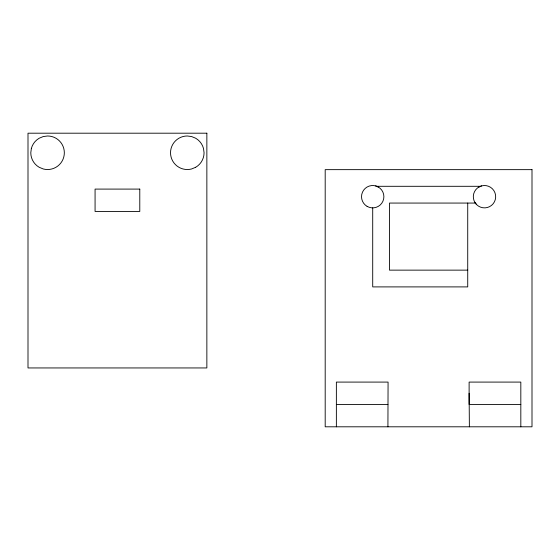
<?xml version="1.0" encoding="UTF-8"?>
<svg xmlns="http://www.w3.org/2000/svg" width="560" height="560" viewBox="0 0 560 560"><rect width="100%" height="100%" fill="white"/><g stroke="black" fill="none" stroke-linecap="round" stroke-linejoin="round"><path stroke-width="0.84" d="M387.919 426.804L388.073 382.088L336.371 382.088L336.371 426.804M478.905 187.012L481.6 185.899A11.179 11.179 0 0 1 495.292 199.591A11.179 11.179 0 0 1 476.588 204.603L474.81 202.286M376.558 186.298L480.641 186.298M475.405 203.063L389.473 203.063L389.473 270.137L467.726 270.137M336.371 404.446L387.919 404.446M520.821 404.446L469.119 404.446L469.119 382.088L520.821 382.088L520.821 426.804M375.599 185.899L378.294 187.012M469.119 393.267L469.378 426.804M467.726 203.063L467.726 286.902L372.708 286.902L372.708 207.872M476.588 204.603A11.179 11.179 0 0 1 481.6 185.899M31.367 148.421L30.793 152.761A16.765 16.765 0 0 0 39.179 167.279L43.225 168.959A16.765 16.765 0 0 0 64.19 154.945A16.765 16.765 0 0 0 47.565 135.989L43.225 136.563L39.179 138.236A16.765 16.765 0 0 0 31.367 148.421M195.678 167.279L191.632 168.959A16.765 16.765 0 0 1 170.674 154.945A16.765 16.765 0 0 1 187.292 135.989L191.632 136.563L195.678 138.236A16.765 16.765 0 0 1 203.49 148.421L204.064 152.761A16.765 16.765 0 0 1 195.678 167.279M206.857 133.196L28 133.196L28 367.948L206.857 367.948L206.857 133.196M532 169.645L325.192 169.645L325.192 426.804L532 426.804L532 169.645M139.783 189.091L95.074 189.091L95.074 211.449L139.783 211.449L139.783 189.091M367.115 206.374A11.179 11.179 0 0 0 383.88 196.693A11.179 11.179 0 0 0 367.115 187.012A11.179 11.179 0 0 0 367.115 206.374"/></g></svg>
